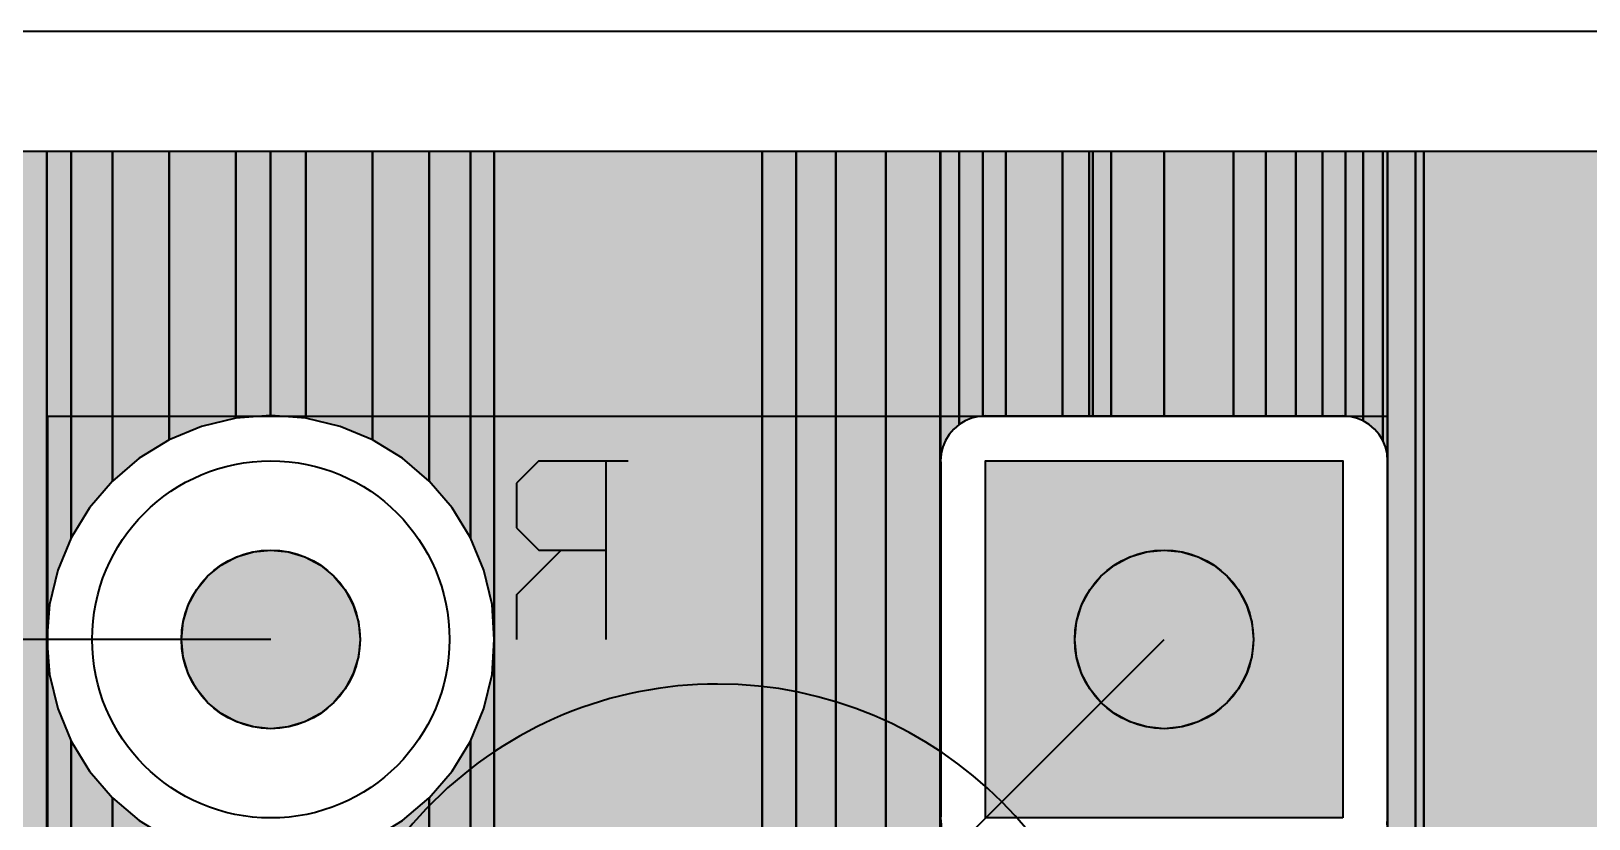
# Model space of a CAD drawing. Header units: millimetres. Extents: x 1.4 to 58.4, y 2.1 to 36.1.
# Drawn here: x 42.46 to 51.32, y 31.57 to 36.05 of the extents above; entities that cross this region are included whole.
import ezdxf

# ---------------------------------------------------------------- set-up
doc = ezdxf.new("R2010")
doc.units = ezdxf.units.MM
for name, color, linetype in [('bottom_copper', 7, 'Continuous'), ('bottom_silk', 7, 'Continuous'), ('drill_plated', 7, 'Continuous'), ('outline', 7, 'Continuous'), ('top_copper', 7, 'Continuous'), ('top_silk', 7, 'Continuous')]:
    doc.layers.add(name, color=color, linetype=linetype)

# ---------------------------------------------------------------- blocks, each defined once
blk = doc.blocks.new('Block1567')
at = {"layer": 'bottom_copper', "lineweight": 40}
for points in [[(0, 30.877), (-0.1032, 30.877), (-0.1032, 32.385), (0, 32.385), (0, 30.877)], [(0.302, 30.877), (0, 30.877), (0, 32.385), (0.302, 32.385), (0.302, 30.877)], [(0.6957, 30.877), (0.302, 30.877), (0.302, 32.385), (0.6957, 32.385), (0.6957, 30.877)], [(0.8803, 30.877), (0.6957, 30.877), (0.6957, 32.385), (0.8803, 32.385), (0.8803, 30.877)], [(1.0508, 30.877), (0.8803, 30.877), (0.8803, 32.385), (1.0508, 32.385), (1.0508, 30.877)], [(1.2028, 30.877), (1.0508, 30.877), (1.0508, 32.385), (1.2028, 32.385), (1.2028, 30.877)], [(1.3326, 30.8766), (1.318, 30.8778), (1.308, 30.877), (1.2028, 30.877), (1.2028, 32.385), (1.3326, 32.385), (1.3326, 30.8766)], [(1.4337, 30.85), (1.3967, 30.8653), (1.3579, 30.8746), (1.3326, 30.8766), (1.3326, 32.385), (1.4337, 32.385), (1.4337, 30.85)], [(1.545, 30.7387), (1.5241, 30.7728), (1.4982, 30.8032), (1.4678, 30.8291), (1.4337, 30.85), (1.4337, 32.385), (1.545, 32.385), (1.545, 30.7387)], [(1.5728, 30.623), (1.5697, 30.6628), (1.5603, 30.7017), (1.545, 30.7387), (1.545, 32.385), (1.5728, 32.385), (1.5728, 30.623)], [(1.7313, 4.3819), (1.6701, 4.5297), (1.5865, 4.666), (1.5728, 4.682), (1.5728, 32.385), (1.7313, 32.385), (1.7313, 4.3819)], [(1.778, 4.067), (1.7686, 4.2264), (1.7313, 4.3819), (1.7313, 32.385), (1.778, 32.385), (1.778, 4.067)], [(8.814, 0), (1.778, 0), (1.778, 32.385), (8.814, 32.385), (8.814, 0)], [(1.5728, 28.591), (1.572, 28.601), (1.572, 30.613), (1.5728, 30.623), (1.5728, 28.591)], [(1.5728, 21.623), (1.572, 21.6333), (1.572, 28.581), (1.5728, 28.591), (1.5728, 21.623)]]:
    blk.add_hatch(color=7, dxfattribs=at).paths.add_polyline_path(points, flags=0)
at = {"layer": 'bottom_copper', "color": 7, "lineweight": 40}
for points in [[(0, 30.877), (-0.1032, 30.877), (-0.1032, 32.385), (0, 32.385), (0, 30.877)], [(0.302, 30.877), (0, 30.877), (0, 32.385), (0.302, 32.385), (0.302, 30.877)], [(0.6957, 30.877), (0.302, 30.877), (0.302, 32.385), (0.6957, 32.385), (0.6957, 30.877)], [(0.8803, 30.877), (0.6957, 30.877), (0.6957, 32.385), (0.8803, 32.385), (0.8803, 30.877)], [(1.0508, 30.877), (0.8803, 30.877), (0.8803, 32.385), (1.0508, 32.385), (1.0508, 30.877)], [(1.2028, 30.877), (1.0508, 30.877), (1.0508, 32.385), (1.2028, 32.385), (1.2028, 30.877)], [(1.3326, 30.8766), (1.318, 30.8778), (1.308, 30.877), (1.2028, 30.877), (1.2028, 32.385), (1.3326, 32.385), (1.3326, 30.8766)], [(1.4337, 30.85), (1.3967, 30.8653), (1.3579, 30.8746), (1.3326, 30.8766), (1.3326, 32.385), (1.4337, 32.385), (1.4337, 30.85)], [(1.545, 30.7387), (1.5241, 30.7728), (1.4982, 30.8032), (1.4678, 30.8291), (1.4337, 30.85), (1.4337, 32.385), (1.545, 32.385), (1.545, 30.7387)], [(1.5728, 30.623), (1.5697, 30.6628), (1.5603, 30.7017), (1.545, 30.7387), (1.545, 32.385), (1.5728, 32.385), (1.5728, 30.623)], [(1.7313, 4.3819), (1.6701, 4.5297), (1.5865, 4.666), (1.5728, 4.682), (1.5728, 32.385), (1.7313, 32.385), (1.7313, 4.3819)], [(1.778, 4.067), (1.7686, 4.2264), (1.7313, 4.3819), (1.7313, 32.385), (1.778, 32.385), (1.778, 4.067)], [(8.814, 0), (1.778, 0), (1.778, 32.385), (8.814, 32.385), (8.814, 0)], [(1.5728, 28.591), (1.572, 28.601), (1.572, 30.613), (1.5728, 30.623), (1.5728, 28.591)], [(1.5728, 21.623), (1.572, 21.6333), (1.572, 28.581), (1.5728, 28.591), (1.5728, 21.623)]]:
    blk.add_lwpolyline(points, close=True, dxfattribs=at)
blk = doc.blocks.new('Block3153')
at = {"layer": 'bottom_copper', "lineweight": 40}
for points in [[(0, 30.8652), (-0.1993, 30.8809), (-0.2013, 30.8808), (-0.2013, 32.385), (0, 32.385), (0, 30.8652)], [(0.379, 30.7421), (0.1944, 30.8186), (0, 30.8652), (0, 32.385), (0.379, 32.385), (0.379, 30.7421)], [(0.7015, 30.5078), (0.5495, 30.6376), (0.379, 30.7421), (0.379, 32.385), (0.7015, 32.385), (0.7015, 30.5078)], [(0.9358, 30.1853), (0.8313, 30.3558), (0.7015, 30.5078), (0.7015, 32.385), (0.9358, 32.385), (0.9358, 30.1853)], [(1.0707, 29.607), (1.0589, 29.8063), (1.0123, 30.0007), (0.9358, 30.1853), (0.9358, 32.385), (1.0707, 32.385), (1.0707, 29.607)], [(2.5944, 0), (1.0707, 0), (1.0707, 32.385), (2.5944, 32.385), (2.5944, 0)], [(2.789, 4.666), (2.7054, 4.5297), (2.6442, 4.3819), (2.6069, 4.2264), (2.5944, 4.067), (2.5944, 32.385), (2.789, 32.385), (2.789, 4.666)], [(3.0145, 4.8915), (2.8929, 4.7876), (2.789, 4.666), (2.789, 32.385), (3.0145, 32.385), (3.0145, 4.8915)], [(3.2986, 5.0363), (3.1508, 4.9751), (3.0145, 4.8915), (3.0145, 32.385), (3.2986, 32.385), (3.2986, 5.0363)], [(3.6068, 5.0856), (3.4541, 5.0736), (3.2986, 5.0363), (3.2986, 32.385), (3.6068, 32.385), (3.6068, 5.0856)], [(3.6099, 24.5664), (3.6068, 24.527), (3.6068, 32.385), (3.6099, 32.385), (3.6099, 24.5664)], [(3.7149, 30.8291), (3.6845, 30.8032), (3.6586, 30.7728), (3.6377, 30.7387), (3.6225, 30.7019), (3.6131, 30.6629), (3.6099, 30.623), (3.6099, 32.385), (3.7149, 32.385), (3.7149, 30.8291)], [(3.8501, 30.8767), (3.8249, 30.8747), (3.786, 30.8653), (3.749, 30.85), (3.7149, 30.8291), (3.7149, 32.385), (3.8501, 32.385), (3.8501, 30.8767)], [(3.9799, 30.877), (3.8747, 30.877), (3.8647, 30.8778), (3.8501, 30.8767), (3.8501, 32.385), (3.9799, 32.385), (3.9799, 30.877)], [(4.3024, 30.877), (3.9799, 30.877), (3.9799, 32.385), (4.3024, 32.385), (4.3024, 30.877)], [(4.4542, 30.877), (4.3024, 30.877), (4.3024, 32.385), (4.4542, 32.385), (4.4542, 30.877)], [(4.4755, 30.877), (4.4542, 30.877), (4.4542, 32.385), (4.4755, 32.385), (4.4755, 30.877)], [(3.6107, 28.601), (3.6099, 28.591), (3.6099, 30.623), (3.6107, 30.613), (3.6107, 28.601)], [(1.0707, 24.527), (1.0589, 24.7263), (1.0123, 24.9207), (0.9358, 25.1053), (0.9358, 29.0287), (1.0123, 29.2133), (1.0589, 29.4077), (1.0707, 29.607), (1.0707, 24.527)], [(0.9358, 25.1053), (0.8313, 25.2758), (0.7015, 25.4278), (0.7015, 28.7062), (0.8313, 28.8582), (0.9358, 29.0287), (0.9358, 25.1053)], [(0.7015, 25.4278), (0.5495, 25.5576), (0.379, 25.6621), (0.379, 28.4719), (0.5495, 28.5764), (0.7015, 28.7062), (0.7015, 25.4278)], [(3.6131, 24.607), (3.6099, 24.5664), (3.6099, 28.591), (3.6131, 28.5512), (3.6131, 24.607)]]:
    blk.add_hatch(color=7, dxfattribs=at).paths.add_polyline_path(points, flags=0)
at = {"layer": 'bottom_copper', "color": 7, "lineweight": 40}
for points in [[(0, 30.8652), (-0.1993, 30.8809), (-0.2013, 30.8808), (-0.2013, 32.385), (0, 32.385), (0, 30.8652)], [(0.379, 30.7421), (0.1944, 30.8186), (0, 30.8652), (0, 32.385), (0.379, 32.385), (0.379, 30.7421)], [(0.7015, 30.5078), (0.5495, 30.6376), (0.379, 30.7421), (0.379, 32.385), (0.7015, 32.385), (0.7015, 30.5078)], [(0.9358, 30.1853), (0.8313, 30.3558), (0.7015, 30.5078), (0.7015, 32.385), (0.9358, 32.385), (0.9358, 30.1853)], [(1.0707, 29.607), (1.0589, 29.8063), (1.0123, 30.0007), (0.9358, 30.1853), (0.9358, 32.385), (1.0707, 32.385), (1.0707, 29.607)], [(2.5944, 0), (1.0707, 0), (1.0707, 32.385), (2.5944, 32.385), (2.5944, 0)], [(2.789, 4.666), (2.7054, 4.5297), (2.6442, 4.3819), (2.6069, 4.2264), (2.5944, 4.067), (2.5944, 32.385), (2.789, 32.385), (2.789, 4.666)], [(3.0145, 4.8915), (2.8929, 4.7876), (2.789, 4.666), (2.789, 32.385), (3.0145, 32.385), (3.0145, 4.8915)], [(3.2986, 5.0363), (3.1508, 4.9751), (3.0145, 4.8915), (3.0145, 32.385), (3.2986, 32.385), (3.2986, 5.0363)], [(3.6068, 5.0856), (3.4541, 5.0736), (3.2986, 5.0363), (3.2986, 32.385), (3.6068, 32.385), (3.6068, 5.0856)], [(3.6099, 24.5664), (3.6068, 24.527), (3.6068, 32.385), (3.6099, 32.385), (3.6099, 24.5664)], [(3.7149, 30.8291), (3.6845, 30.8032), (3.6586, 30.7728), (3.6377, 30.7387), (3.6225, 30.7019), (3.6131, 30.6629), (3.6099, 30.623), (3.6099, 32.385), (3.7149, 32.385), (3.7149, 30.8291)], [(3.8501, 30.8767), (3.8249, 30.8747), (3.786, 30.8653), (3.749, 30.85), (3.7149, 30.8291), (3.7149, 32.385), (3.8501, 32.385), (3.8501, 30.8767)], [(3.9799, 30.877), (3.8747, 30.877), (3.8647, 30.8778), (3.8501, 30.8767), (3.8501, 32.385), (3.9799, 32.385), (3.9799, 30.877)], [(4.3024, 30.877), (3.9799, 30.877), (3.9799, 32.385), (4.3024, 32.385), (4.3024, 30.877)], [(4.4542, 30.877), (4.3024, 30.877), (4.3024, 32.385), (4.4542, 32.385), (4.4542, 30.877)], [(4.4755, 30.877), (4.4542, 30.877), (4.4542, 32.385), (4.4755, 32.385), (4.4755, 30.877)], [(3.6107, 28.601), (3.6099, 28.591), (3.6099, 30.623), (3.6107, 30.613), (3.6107, 28.601)], [(1.0707, 24.527), (1.0589, 24.7263), (1.0123, 24.9207), (0.9358, 25.1053), (0.9358, 29.0287), (1.0123, 29.2133), (1.0589, 29.4077), (1.0707, 29.607), (1.0707, 24.527)], [(0.9358, 25.1053), (0.8313, 25.2758), (0.7015, 25.4278), (0.7015, 28.7062), (0.8313, 28.8582), (0.9358, 29.0287), (0.9358, 25.1053)], [(0.7015, 25.4278), (0.5495, 25.5576), (0.379, 25.6621), (0.379, 28.4719), (0.5495, 28.5764), (0.7015, 28.7062), (0.7015, 25.4278)], [(3.6131, 24.607), (3.6099, 24.5664), (3.6099, 28.591), (3.6131, 28.5512), (3.6131, 24.607)]]:
    blk.add_lwpolyline(points, close=True, dxfattribs=at)
blk = doc.blocks.new('Block5402')
at = {"layer": 'bottom_copper', "lineweight": 40}
for points in [[(0, 0), (-0.0031, 0.0398), (-0.0125, 0.0787), (-0.0278, 0.1157), (-0.0487, 0.1498), (-0.0746, 0.1802), (-0.105, 0.2061), (-0.1391, 0.227), (-0.1761, 0.2423), (-0.2149, 0.2516), (-0.2548, 0.2548), (-0.2648, 0.254), (-1.1973, 0.254), (-1.1973, 3.168), (0, 3.168), (0, 0)], [(1.1047, -0.642), (1.0994, -0.5523), (1.0784, -0.4649), (1.044, -0.3817), (0.997, -0.305), (0.9386, -0.2366), (0.8702, -0.1782), (0.7935, -0.1312), (0.7103, -0.0968), (0.6229, -0.0758), (0.5332, -0.0687), (0.4435, -0.0758), (0.3561, -0.0968), (0.2729, -0.1312), (0.2113, -0.169), (0, -0.169), (0, 3.168), (1.1047, 3.168), (1.1047, -0.642)], [(2.4313, -4.7089), (2.3737, -4.615), (2.2698, -4.4934), (2.1482, -4.3895), (2.0119, -4.3059), (1.8641, -4.2447), (1.7086, -4.2074), (1.5492, -4.1949), (1.3898, -4.2074), (1.2343, -4.2447), (1.1635, -4.2741), (1.1047, -4.2153), (1.1047, 3.168), (2.4313, 3.168), (2.4313, -4.7089)], [(2.5701, 0.9683), (2.4936, 0.7837), (2.447, 0.5893), (2.4313, 0.39), (2.4313, 3.168), (2.5701, 3.168), (2.5701, 0.9683)], [(2.8044, 1.2908), (2.6746, 1.1388), (2.5701, 0.9683), (2.5701, 3.168), (2.8044, 3.168), (2.8044, 1.2908)], [(3.1269, 1.5251), (2.9564, 1.4206), (2.8044, 1.2908), (2.8044, 3.168), (3.1269, 3.168), (3.1269, 1.5251)], [(3.5059, 1.6482), (3.3115, 1.6016), (3.1269, 1.5251), (3.1269, 3.168), (3.5059, 3.168), (3.5059, 1.6482)], [(3.7032, 1.6638), (3.5059, 1.6482), (3.5059, 3.168), (3.7032, 3.168), (3.7032, 1.6638)], [(2.5701, -4.1117), (2.4936, -4.2963), (2.447, -4.4907), (2.4313, -4.69), (2.4313, 0.39), (2.447, 0.1907), (2.4936, -0.0037), (2.5701, -0.1883), (2.5701, -4.1117)], [(0, -0.169), (-0.0008, -0.169), (-0.0008, -0.01), (0, 0), (0, -0.169)], [(2.8044, -3.7892), (2.6746, -3.9412), (2.5701, -4.1117), (2.5701, -0.1883), (2.6746, -0.3588), (2.8044, -0.5108), (2.8044, -3.7892)], [(3.1269, -3.5549), (2.9564, -3.6594), (2.8044, -3.7892), (2.8044, -0.5108), (2.9564, -0.6406), (3.1269, -0.7451), (3.1269, -3.5549)], [(3.5059, -3.4318), (3.3115, -3.4784), (3.1269, -3.5549), (3.1269, -0.7451), (3.3115, -0.8216), (3.5059, -0.8682), (3.5059, -3.4318)], [(3.7032, -3.4162), (3.5059, -3.4318), (3.5059, -0.8682), (3.7032, -0.8838), (3.7032, -3.4162)], [(2.4313, -4.7089), (2.4313, -4.69), (2.433, -4.7117), (2.4313, -4.7089)]]:
    blk.add_hatch(color=7, dxfattribs=at).paths.add_polyline_path(points, flags=0)
at = {"layer": 'bottom_copper', "color": 7, "lineweight": 40}
for points in [[(0, 0), (-0.0031, 0.0398), (-0.0125, 0.0787), (-0.0278, 0.1157), (-0.0487, 0.1498), (-0.0746, 0.1802), (-0.105, 0.2061), (-0.1391, 0.227), (-0.1761, 0.2423), (-0.2149, 0.2516), (-0.2548, 0.2548), (-0.2648, 0.254), (-1.1973, 0.254), (-1.1973, 3.168), (0, 3.168), (0, 0)], [(1.1047, -0.642), (1.0994, -0.5523), (1.0784, -0.4649), (1.044, -0.3817), (0.997, -0.305), (0.9386, -0.2366), (0.8702, -0.1782), (0.7935, -0.1312), (0.7103, -0.0968), (0.6229, -0.0758), (0.5332, -0.0687), (0.4435, -0.0758), (0.3561, -0.0968), (0.2729, -0.1312), (0.2113, -0.169), (0, -0.169), (0, 3.168), (1.1047, 3.168), (1.1047, -0.642)], [(2.4313, -4.7089), (2.3737, -4.615), (2.2698, -4.4934), (2.1482, -4.3895), (2.0119, -4.3059), (1.8641, -4.2447), (1.7086, -4.2074), (1.5492, -4.1949), (1.3898, -4.2074), (1.2343, -4.2447), (1.1635, -4.2741), (1.1047, -4.2153), (1.1047, 3.168), (2.4313, 3.168), (2.4313, -4.7089)], [(2.5701, 0.9683), (2.4936, 0.7837), (2.447, 0.5893), (2.4313, 0.39), (2.4313, 3.168), (2.5701, 3.168), (2.5701, 0.9683)], [(2.8044, 1.2908), (2.6746, 1.1388), (2.5701, 0.9683), (2.5701, 3.168), (2.8044, 3.168), (2.8044, 1.2908)], [(3.1269, 1.5251), (2.9564, 1.4206), (2.8044, 1.2908), (2.8044, 3.168), (3.1269, 3.168), (3.1269, 1.5251)], [(3.5059, 1.6482), (3.3115, 1.6016), (3.1269, 1.5251), (3.1269, 3.168), (3.5059, 3.168), (3.5059, 1.6482)], [(3.7032, 1.6638), (3.5059, 1.6482), (3.5059, 3.168), (3.7032, 3.168), (3.7032, 1.6638)], [(2.5701, -4.1117), (2.4936, -4.2963), (2.447, -4.4907), (2.4313, -4.69), (2.4313, 0.39), (2.447, 0.1907), (2.4936, -0.0037), (2.5701, -0.1883), (2.5701, -4.1117)], [(0, -0.169), (-0.0008, -0.169), (-0.0008, -0.01), (0, 0), (0, -0.169)], [(2.8044, -3.7892), (2.6746, -3.9412), (2.5701, -4.1117), (2.5701, -0.1883), (2.6746, -0.3588), (2.8044, -0.5108), (2.8044, -3.7892)], [(3.1269, -3.5549), (2.9564, -3.6594), (2.8044, -3.7892), (2.8044, -0.5108), (2.9564, -0.6406), (3.1269, -0.7451), (3.1269, -3.5549)], [(3.5059, -3.4318), (3.3115, -3.4784), (3.1269, -3.5549), (3.1269, -0.7451), (3.3115, -0.8216), (3.5059, -0.8682), (3.5059, -3.4318)], [(3.7032, -3.4162), (3.5059, -3.4318), (3.5059, -0.8682), (3.7032, -0.8838), (3.7032, -3.4162)], [(2.4313, -4.7089), (2.4313, -4.69), (2.433, -4.7117), (2.4313, -4.7089)]]:
    blk.add_lwpolyline(points, close=True, dxfattribs=at)

msp = doc.modelspace()

# ---------------------------------------------------------------- hatches: boundary and pattern name
at = {"layer": 'bottom_copper', "lineweight": 40}
for points in [[(49.916, 31.579), (47.884, 31.579), (47.884, 33.611), (49.916, 33.611), (49.916, 31.579)], [(44.3182, 32.4959), (44.2893, 32.4006), (44.2424, 32.3128), (44.1792, 32.2358), (44.1022, 32.1726), (44.0144, 32.1257), (43.9191, 32.0968), (43.82, 32.087), (43.7209, 32.0968), (43.6256, 32.1257), (43.5378, 32.1726), (43.4608, 32.2358), (43.3976, 32.3128), (43.3507, 32.4006), (43.3218, 32.4959), (43.312, 32.595), (43.3218, 32.6941), (43.3507, 32.7894), (43.3976, 32.8772), (43.4608, 32.9542), (43.5378, 33.0174), (43.6256, 33.0643), (43.7209, 33.0932), (43.82, 33.103), (43.9191, 33.0932), (44.0144, 33.0643), (44.1022, 33.0174), (44.1792, 32.9542), (44.2424, 32.8772), (44.2893, 32.7894), (44.3182, 32.6941), (44.328, 32.595), (44.3182, 32.4959)], [(49.3982, 32.4959), (49.3693, 32.4006), (49.3224, 32.3128), (49.2592, 32.2358), (49.1822, 32.1726), (49.0944, 32.1257), (48.9991, 32.0968), (48.9, 32.087), (48.8009, 32.0968), (48.7056, 32.1257), (48.6178, 32.1726), (48.5408, 32.2358), (48.4776, 32.3128), (48.4307, 32.4006), (48.4018, 32.4959), (48.392, 32.595), (48.4018, 32.6941), (48.4307, 32.7894), (48.4776, 32.8772), (48.5408, 32.9542), (48.6178, 33.0174), (48.7056, 33.0643), (48.8009, 33.0932), (48.9, 33.103), (48.9991, 33.0932), (49.0944, 33.0643), (49.1822, 33.0174), (49.2592, 32.9542), (49.3224, 32.8772), (49.3693, 32.7894), (49.3982, 32.6941), (49.408, 32.595), (49.3982, 32.4959)]]:
    msp.add_hatch(color=7, dxfattribs=at).paths.add_polyline_path(points, flags=0)
at = {"layer": 'drill_plated', "lineweight": 40}
for points in [[(44.3182, 32.4959), (44.2893, 32.4006), (44.2424, 32.3128), (44.1792, 32.2358), (44.1022, 32.1726), (44.0144, 32.1257), (43.9191, 32.0968), (43.82, 32.087), (43.7209, 32.0968), (43.6256, 32.1257), (43.5378, 32.1726), (43.4608, 32.2358), (43.3976, 32.3128), (43.3507, 32.4006), (43.3218, 32.4959), (43.312, 32.595), (43.3218, 32.6941), (43.3507, 32.7894), (43.3976, 32.8772), (43.4608, 32.9542), (43.5378, 33.0174), (43.6256, 33.0643), (43.7209, 33.0932), (43.82, 33.103), (43.9191, 33.0932), (44.0144, 33.0643), (44.1022, 33.0174), (44.1792, 32.9542), (44.2424, 32.8772), (44.2893, 32.7894), (44.3182, 32.6941), (44.328, 32.595), (44.3182, 32.4959)], [(49.3982, 32.4959), (49.3693, 32.4006), (49.3224, 32.3128), (49.2592, 32.2358), (49.1822, 32.1726), (49.0944, 32.1257), (48.9991, 32.0968), (48.9, 32.087), (48.8009, 32.0968), (48.7056, 32.1257), (48.6178, 32.1726), (48.5408, 32.2358), (48.4776, 32.3128), (48.4307, 32.4006), (48.4018, 32.4959), (48.392, 32.595), (48.4018, 32.6941), (48.4307, 32.7894), (48.4776, 32.8772), (48.5408, 32.9542), (48.6178, 33.0174), (48.7056, 33.0643), (48.8009, 33.0932), (48.9, 33.103), (48.9991, 33.0932), (49.0944, 33.0643), (49.1822, 33.0174), (49.2592, 32.9542), (49.3224, 32.8772), (49.3693, 32.7894), (49.3982, 32.6941), (49.408, 32.595), (49.3982, 32.4959)]]:
    msp.add_hatch(color=7, dxfattribs=at).paths.add_polyline_path(points, flags=0)
at = {"layer": 'top_copper', "lineweight": 40}
for points in [[(49.916, 31.579), (47.884, 31.579), (47.884, 33.611), (49.916, 33.611), (49.916, 31.579)], [(44.3182, 32.4959), (44.2893, 32.4006), (44.2424, 32.3128), (44.1792, 32.2358), (44.1022, 32.1726), (44.0144, 32.1257), (43.9191, 32.0968), (43.82, 32.087), (43.7209, 32.0968), (43.6256, 32.1257), (43.5378, 32.1726), (43.4608, 32.2358), (43.3976, 32.3128), (43.3507, 32.4006), (43.3218, 32.4959), (43.312, 32.595), (43.3218, 32.6941), (43.3507, 32.7894), (43.3976, 32.8772), (43.4608, 32.9542), (43.5378, 33.0174), (43.6256, 33.0643), (43.7209, 33.0932), (43.82, 33.103), (43.9191, 33.0932), (44.0144, 33.0643), (44.1022, 33.0174), (44.1792, 32.9542), (44.2424, 32.8772), (44.2893, 32.7894), (44.3182, 32.6941), (44.328, 32.595), (44.3182, 32.4959)], [(49.3982, 32.4959), (49.3693, 32.4006), (49.3224, 32.3128), (49.2592, 32.2358), (49.1822, 32.1726), (49.0944, 32.1257), (48.9991, 32.0968), (48.9, 32.087), (48.8009, 32.0968), (48.7056, 32.1257), (48.6178, 32.1726), (48.5408, 32.2358), (48.4776, 32.3128), (48.4307, 32.4006), (48.4018, 32.4959), (48.392, 32.595), (48.4018, 32.6941), (48.4307, 32.7894), (48.4776, 32.8772), (48.5408, 32.9542), (48.6178, 33.0174), (48.7056, 33.0643), (48.8009, 33.0932), (48.9, 33.103), (48.9991, 33.0932), (49.0944, 33.0643), (49.1822, 33.0174), (49.2592, 32.9542), (49.3224, 32.8772), (49.3693, 32.7894), (49.3982, 32.6941), (49.408, 32.595), (49.3982, 32.4959)]]:
    msp.add_hatch(color=7, dxfattribs=at).paths.add_polyline_path(points, flags=0)

# ---------------------------------------------------------------- linework, layer by layer
at = {"layer": 'bottom_copper', "color": 7, "lineweight": 40}
for p, q in [((38.9175, 35.373), (43.818, 35.373)), ((43.818, 33.8688), (43.818, 35.373)), ((43.818, 35.373), (48.4948, 35.373)), ((43.818, 35.373), (43.818, 33.8688)), ((48.4948, 33.865), (48.4948, 35.373)), ((48.4948, 35.373), (57.412, 35.373)), ((48.4948, 35.373), (48.4948, 33.865)), ((43.6207, 33.8532), (43.4263, 33.8066)), ((43.818, 33.8688), (43.6207, 33.8532)), ((43.82, 33.8689), (43.818, 33.8688)), ((44.0193, 33.8532), (43.82, 33.8689)), ((44.2137, 33.8066), (44.0193, 33.8532)), ((47.7683, 33.838), (47.7342, 33.8171)), ((47.8053, 33.8533), (47.7683, 33.838)), ((47.8441, 33.8626), (47.8053, 33.8533)), ((47.8442, 33.8627), (47.8441, 33.8626)), ((47.884, 33.8658), (47.8442, 33.8627)), ((47.894, 33.865), (47.884, 33.8658)), ((48.4948, 33.865), (47.894, 33.865)), ((49.906, 33.865), (48.4948, 33.865)), ((49.916, 33.8658), (49.906, 33.865)), ((49.9559, 33.8626), (49.916, 33.8658)), ((49.9947, 33.8533), (49.9559, 33.8626)), ((50.0317, 33.838), (49.9947, 33.8533)), ((50.0658, 33.8171), (50.0317, 33.838)), ((43.4263, 33.8066), (43.2417, 33.7301)), ((44.3983, 33.7301), (44.2137, 33.8066)), ((47.6779, 33.7608), (47.657, 33.7267)), ((47.7038, 33.7912), (47.6779, 33.7608)), ((47.7342, 33.8171), (47.7038, 33.7912)), ((50.0962, 33.7912), (50.0658, 33.8171)), ((50.1221, 33.7608), (50.0962, 33.7912)), ((50.143, 33.7267), (50.1221, 33.7608)), ((43.2417, 33.7301), (43.0712, 33.6256)), ((44.5688, 33.6256), (44.3983, 33.7301)), ((47.6417, 33.6897), (47.6324, 33.6509)), ((47.657, 33.7267), (47.6417, 33.6897)), ((50.1583, 33.6897), (50.143, 33.7267)), ((50.1676, 33.6509), (50.1583, 33.6897)), ((43.0712, 33.6256), (42.9192, 33.4958)), ((44.7208, 33.4958), (44.5688, 33.6256)), ((47.6324, 33.6509), (47.6292, 33.611)), ((47.6292, 33.611), (47.63, 33.601)), ((47.63, 33.601), (47.63, 31.589)), ((47.884, 33.611), (49.916, 33.611)), ((47.884, 31.579), (47.884, 33.611)), ((49.916, 33.611), (49.916, 31.579)), ((50.1677, 33.6508), (50.1676, 33.6509)), ((50.1708, 33.611), (50.1677, 33.6508)), ((50.17, 33.601), (50.1708, 33.611)), ((50.17, 31.589), (50.17, 33.601)), ((42.9192, 33.4958), (42.7894, 33.3438)), ((44.8506, 33.3438), (44.7208, 33.4958)), ((42.7894, 33.3438), (42.6849, 33.1733)), ((44.9551, 33.1733), (44.8506, 33.3438)), ((42.6849, 33.1733), (42.6084, 32.9887)), ((45.0316, 32.9887), (44.9551, 33.1733)), ((42.6084, 32.9887), (42.5618, 32.7943)), ((45.0782, 32.7943), (45.0316, 32.9887)), ((42.5618, 32.7943), (42.5461, 32.595)), ((45.09, 32.595), (45.0782, 32.7943)), ((42.5461, 32.595), (42.5618, 32.3957)), ((45.0782, 32.3957), (45.09, 32.595)), ((42.5618, 32.3957), (42.6084, 32.2013)), ((45.0316, 32.2013), (45.0782, 32.3957)), ((42.6084, 32.2013), (42.6849, 32.0167)), ((44.9551, 32.0167), (45.0316, 32.2013)), ((42.6849, 32.0167), (42.7894, 31.8462)), ((44.8506, 31.8462), (44.9551, 32.0167)), ((42.7894, 31.8462), (42.9192, 31.6942)), ((44.7208, 31.6942), (44.8506, 31.8462)), ((42.9192, 31.6942), (43.0712, 31.5644)), ((44.5688, 31.5644), (44.7208, 31.6942)), ((47.63, 31.589), (47.6292, 31.579)), ((47.6292, 31.579), (47.6324, 31.5392)), ((49.916, 31.579), (47.884, 31.579)), ((50.1676, 31.5391), (50.1708, 31.579)), ((50.1708, 31.579), (50.17, 31.589))]:
    msp.add_line(p, q, dxfattribs=at)
for points in [[(49.916, 31.579), (47.884, 31.579), (47.884, 33.611), (49.916, 33.611), (49.916, 31.579)], [(44.3182, 32.4959), (44.2893, 32.4006), (44.2424, 32.3128), (44.1792, 32.2358), (44.1022, 32.1726), (44.0144, 32.1257), (43.9191, 32.0968), (43.82, 32.087), (43.7209, 32.0968), (43.6256, 32.1257), (43.5378, 32.1726), (43.4608, 32.2358), (43.3976, 32.3128), (43.3507, 32.4006), (43.3218, 32.4959), (43.312, 32.595), (43.3218, 32.6941), (43.3507, 32.7894), (43.3976, 32.8772), (43.4608, 32.9542), (43.5378, 33.0174), (43.6256, 33.0643), (43.7209, 33.0932), (43.82, 33.103), (43.9191, 33.0932), (44.0144, 33.0643), (44.1022, 33.0174), (44.1792, 32.9542), (44.2424, 32.8772), (44.2893, 32.7894), (44.3182, 32.6941), (44.328, 32.595), (44.3182, 32.4959)], [(49.3982, 32.4959), (49.3693, 32.4006), (49.3224, 32.3128), (49.2592, 32.2358), (49.1822, 32.1726), (49.0944, 32.1257), (48.9991, 32.0968), (48.9, 32.087), (48.8009, 32.0968), (48.7056, 32.1257), (48.6178, 32.1726), (48.5408, 32.2358), (48.4776, 32.3128), (48.4307, 32.4006), (48.4018, 32.4959), (48.392, 32.595), (48.4018, 32.6941), (48.4307, 32.7894), (48.4776, 32.8772), (48.5408, 32.9542), (48.6178, 33.0174), (48.7056, 33.0643), (48.8009, 33.0932), (48.9, 33.103), (48.9991, 33.0932), (49.0944, 33.0643), (49.1822, 33.0174), (49.2592, 32.9542), (49.3224, 32.8772), (49.3693, 32.7894), (49.3982, 32.6941), (49.408, 32.595), (49.3982, 32.4959)]]:
    msp.add_lwpolyline(points, close=True, dxfattribs=at)
for centre, major_axis in [((43.82, 32.595), (1.016, 0)), ((43.82, 32.595), (0.508, 0)), ((48.9, 32.595), (0.508, 0))]:
    msp.add_ellipse(centre, major_axis=major_axis, ratio=1, dxfattribs=at)
at = {"layer": 'bottom_silk', "color": 7, "lineweight": 40}
for p, q in [((1.36, 36.055), (58.36, 36.055)), ((42.55, 33.865), (42.55, 28.785)), ((42.55, 33.865), (50.17, 33.865)), ((50.17, 33.865), (50.17, 26.245)), ((45.344, 33.611), (45.217, 33.484)), ((45.344, 33.611), (45.852, 33.611)), ((45.725, 33.611), (45.725, 32.595)), ((45.217, 33.484), (45.217, 33.23)), ((45.217, 33.23), (45.344, 33.103)), ((45.217, 32.849), (45.471, 33.103)), ((45.344, 33.103), (45.725, 33.103)), ((45.217, 32.849), (45.217, 32.595))]:
    msp.add_line(p, q, dxfattribs=at)
for start_param, end_param in [(1.570796, 3.141593), (0, 1.570796)]:
    msp.add_ellipse((46.36, 30.055), major_axis=(2.286, 0), ratio=1, start_param=start_param, end_param=end_param, dxfattribs=at)
at = {"layer": 'drill_plated', "color": 7, "lineweight": 40}
for points in [[(44.3182, 32.4959), (44.2893, 32.4006), (44.2424, 32.3128), (44.1792, 32.2358), (44.1022, 32.1726), (44.0144, 32.1257), (43.9191, 32.0968), (43.82, 32.087), (43.7209, 32.0968), (43.6256, 32.1257), (43.5378, 32.1726), (43.4608, 32.2358), (43.3976, 32.3128), (43.3507, 32.4006), (43.3218, 32.4959), (43.312, 32.595), (43.3218, 32.6941), (43.3507, 32.7894), (43.3976, 32.8772), (43.4608, 32.9542), (43.5378, 33.0174), (43.6256, 33.0643), (43.7209, 33.0932), (43.82, 33.103), (43.9191, 33.0932), (44.0144, 33.0643), (44.1022, 33.0174), (44.1792, 32.9542), (44.2424, 32.8772), (44.2893, 32.7894), (44.3182, 32.6941), (44.328, 32.595), (44.3182, 32.4959)], [(49.3982, 32.4959), (49.3693, 32.4006), (49.3224, 32.3128), (49.2592, 32.2358), (49.1822, 32.1726), (49.0944, 32.1257), (48.9991, 32.0968), (48.9, 32.087), (48.8009, 32.0968), (48.7056, 32.1257), (48.6178, 32.1726), (48.5408, 32.2358), (48.4776, 32.3128), (48.4307, 32.4006), (48.4018, 32.4959), (48.392, 32.595), (48.4018, 32.6941), (48.4307, 32.7894), (48.4776, 32.8772), (48.5408, 32.9542), (48.6178, 33.0174), (48.7056, 33.0643), (48.8009, 33.0932), (48.9, 33.103), (48.9991, 33.0932), (49.0944, 33.0643), (49.1822, 33.0174), (49.2592, 32.9542), (49.3224, 32.8772), (49.3693, 32.7894), (49.3982, 32.6941), (49.408, 32.595), (49.3982, 32.4959)]]:
    msp.add_lwpolyline(points, close=True, dxfattribs=at)
for centre in [(43.82, 32.595), (48.9, 32.595)]:
    msp.add_ellipse(centre, major_axis=(0.508, 0), ratio=1, dxfattribs=at)
at = {"layer": 'outline', "color": 7, "lineweight": 40}
msp.add_line((1.36, 36.055), (58.36, 36.055), dxfattribs=at)
at = {"layer": 'top_copper', "color": 7, "lineweight": 40}
for p, q in [((47.884, 33.611), (49.916, 33.611)), ((47.884, 31.579), (47.884, 33.611)), ((49.916, 33.611), (49.916, 31.579)), ((43.82, 32.595), (36.854, 32.595)), ((46.344, 30.039), (48.9, 32.595)), ((49.916, 31.579), (47.884, 31.579))]:
    msp.add_line(p, q, dxfattribs=at)
for points in [[(49.916, 31.579), (47.884, 31.579), (47.884, 33.611), (49.916, 33.611), (49.916, 31.579)], [(44.3182, 32.4959), (44.2893, 32.4006), (44.2424, 32.3128), (44.1792, 32.2358), (44.1022, 32.1726), (44.0144, 32.1257), (43.9191, 32.0968), (43.82, 32.087), (43.7209, 32.0968), (43.6256, 32.1257), (43.5378, 32.1726), (43.4608, 32.2358), (43.3976, 32.3128), (43.3507, 32.4006), (43.3218, 32.4959), (43.312, 32.595), (43.3218, 32.6941), (43.3507, 32.7894), (43.3976, 32.8772), (43.4608, 32.9542), (43.5378, 33.0174), (43.6256, 33.0643), (43.7209, 33.0932), (43.82, 33.103), (43.9191, 33.0932), (44.0144, 33.0643), (44.1022, 33.0174), (44.1792, 32.9542), (44.2424, 32.8772), (44.2893, 32.7894), (44.3182, 32.6941), (44.328, 32.595), (44.3182, 32.4959)], [(49.3982, 32.4959), (49.3693, 32.4006), (49.3224, 32.3128), (49.2592, 32.2358), (49.1822, 32.1726), (49.0944, 32.1257), (48.9991, 32.0968), (48.9, 32.087), (48.8009, 32.0968), (48.7056, 32.1257), (48.6178, 32.1726), (48.5408, 32.2358), (48.4776, 32.3128), (48.4307, 32.4006), (48.4018, 32.4959), (48.392, 32.595), (48.4018, 32.6941), (48.4307, 32.7894), (48.4776, 32.8772), (48.5408, 32.9542), (48.6178, 33.0174), (48.7056, 33.0643), (48.8009, 33.0932), (48.9, 33.103), (48.9991, 33.0932), (49.0944, 33.0643), (49.1822, 33.0174), (49.2592, 32.9542), (49.3224, 32.8772), (49.3693, 32.7894), (49.3982, 32.6941), (49.408, 32.595), (49.3982, 32.4959)]]:
    msp.add_lwpolyline(points, close=True, dxfattribs=at)
for centre, major_axis in [((43.82, 32.595), (1.016, 0)), ((43.82, 32.595), (0.508, 0)), ((48.9, 32.595), (0.508, 0))]:
    msp.add_ellipse(centre, major_axis=major_axis, ratio=1, dxfattribs=at)
at = {"layer": 'top_silk', "color": 7, "lineweight": 40}
msp.add_line((1.36, 36.055), (58.36, 36.055), dxfattribs=at)

# ---------------------------------------------------------------- block references
at = {"layer": 'bottom_copper'}
for name, p in [('Block5402', (40.1148, 32.205)), ('Block3153', (44.0193, 2.988)), ('Block1567', (48.598, 2.988))]:
    msp.add_blockref(name, p, dxfattribs=at)

doc.saveas('drawing.dxf')
